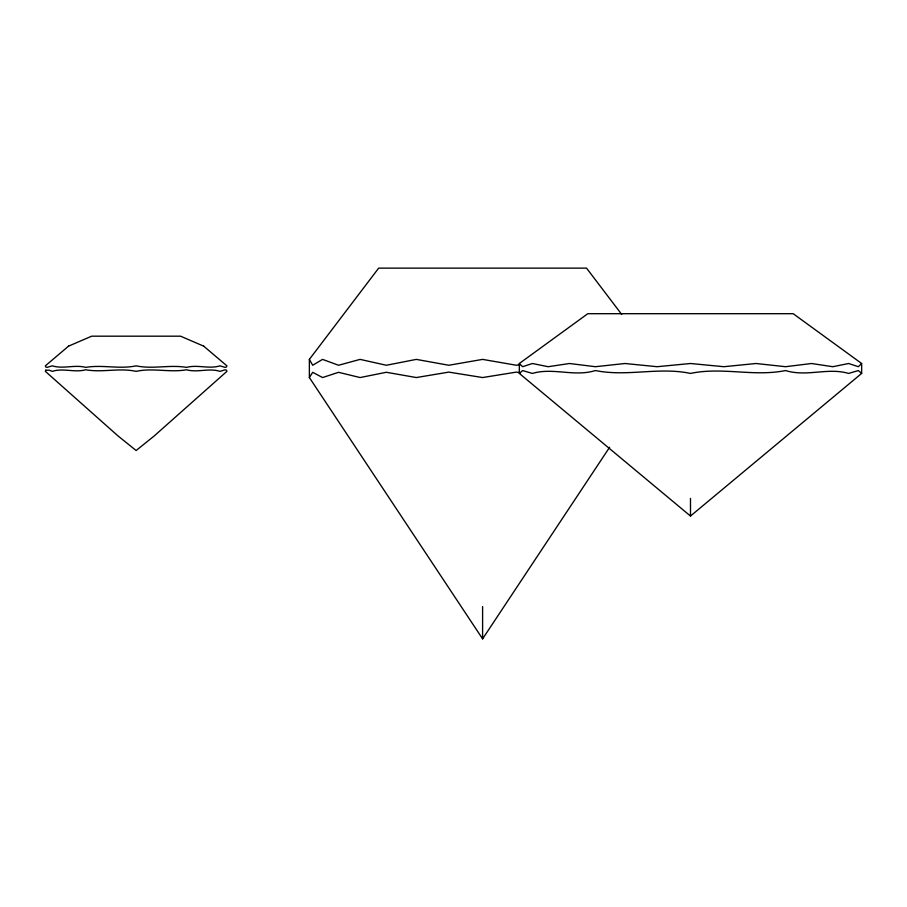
<?xml version="1.0" encoding="UTF-8"?>
<svg xmlns="http://www.w3.org/2000/svg" width="907" height="907" viewBox="0 0 907 907"><rect width="100%" height="100%" fill="white"/><g stroke="black" fill="none" stroke-linecap="round" stroke-linejoin="round"><path stroke-width="1.36" d="M609.64 447.23L482.603 638.868L309.366 377.55L312.7 372.323L322.552 377.55L338.56 372.323L360.102 377.55L386.359 372.278L416.313 377.55L448.806 372.108L482.603 377.55L516.4 372.108L520.459 372.788M309.366 377.55L309.366 359.387L378.661 268.132L586.546 268.132L621.726 314.457M861.65 363.503L858.362 366.711L848.623 363.503L832.807 366.711L811.516 363.503L785.587 366.711L755.996 363.503L723.877 366.711L690.488 363.503L657.099 366.711L624.991 363.503L595.4 366.711L569.46 363.503L548.179 366.711L532.364 363.503L522.625 366.711L519.326 363.503L587.793 313.697L793.183 313.697L861.65 363.503L861.65 373.423L690.488 516.049L519.326 373.423L519.326 363.503M519.326 373.423L522.625 370.566L532.364 373.423C553.179 367.29 574.324 377.153 595.4 370.544C627.077 376.983 658.777 366.723 690.488 373.423C722.199 366.723 753.898 376.983 785.587 370.544C806.663 377.153 827.808 367.29 848.623 373.423L858.362 370.566L861.65 373.423M68.558 346.145L45.35 365.85L45.792 366.984L47.107 367.369L52.277 365.85C63.275 369.274 74.544 364.421 85.734 367.369C102.514 364.523 119.327 369.387 136.129 365.85C152.932 369.387 169.734 364.523 186.513 367.369C197.715 364.421 208.984 369.274 219.97 365.85L225.151 367.369L226.467 366.984L226.909 365.85L203.69 346.145M68.513 346.168L91.686 336.18L180.561 336.18L203.735 346.168M520.459 364.523L516.4 365.26L482.603 359.387L448.806 365.26L416.313 359.387L386.359 365.26L360.102 359.387L338.56 365.26L322.552 359.387L312.7 365.26L309.366 359.387M690.488 498.419L690.488 516.049M482.603 606.579L482.603 638.868M45.792 370.181L45.35 371.36L117.944 435.87L136.129 450.518L154.303 435.87L226.909 371.36L226.467 370.181L225.151 369.784L219.97 371.36C208.995 367.788 197.715 372.856 186.513 369.784C169.745 372.754 152.932 367.664 136.129 371.36C119.327 367.664 102.514 372.754 85.734 369.784C74.533 372.856 63.263 367.788 52.277 371.36L49.273 370.181L45.792 370.181"/></g></svg>
